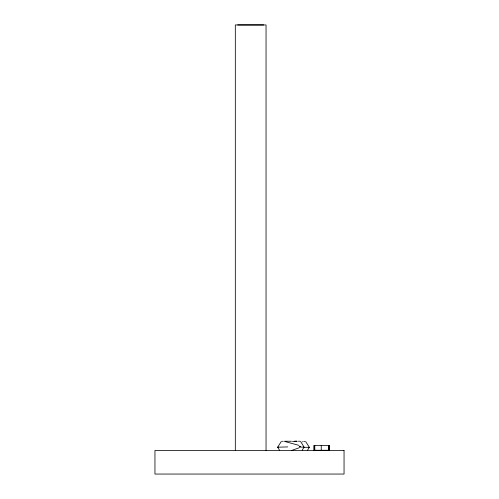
<?xml version="1.0" encoding="UTF-8"?>
<svg xmlns="http://www.w3.org/2000/svg" width="499" height="499" viewBox="0 0 499 499"><rect width="100%" height="100%" fill="white"/><g stroke="black" fill="none" stroke-linecap="round" stroke-linejoin="round"><path stroke-width="0.75" d="M299.874 446.318L299.887 446.848L300.067 446.568M300.067 446.674L299.868 446.38M299.93 446.624L299.88 446.449M299.936 446.368L299.986 446.624M299.862 446.761L299.824 446.649M302.662 441.908L302.905 441.472M302.288 450.067L304.059 447.092L300.485 441.247M307.484 450.279L309.349 447.31L305.581 441.465M281.424 441.297L277.656 447.204L279.534 450.154M299.007 447.84L291.566 450.491M292.476 441.366L294.51 441.366M278.068 447.191L277.656 447.204L287.755 446.911M294.404 441.316L297.186 441.247M303.835 447.098L299.344 447.104M308.937 447.31L309.349 447.31L304.041 447.322M282.34 441.278L283.289 441.272M284.399 441.266L291.41 441.241M294.379 441.235L296.843 441.222M298.421 441.222L299.631 441.216M303.928 441.44L304.739 441.44M237.68 24.95L263.678 24.95M285.11 441.565L299.001 445.395M329.34 445.376L329.334 450.266M329.271 445.376L329.271 450.266M329.091 445.376L329.047 450.266M328.722 445.376L328.722 450.266M321.244 445.376L321.244 450.266M314.775 445.376L314.832 450.266M314.407 445.376L314.407 450.266M314.145 445.376L314.145 450.266M266.048 450.422L266.042 24.95L235.316 24.95L235.316 450.422M329.427 445.376L314.064 445.376L314.064 450.266L329.427 450.266L329.427 445.376M344.048 450.478L154.952 450.478L154.952 474.05L344.048 474.05L344.048 450.478"/></g></svg>
